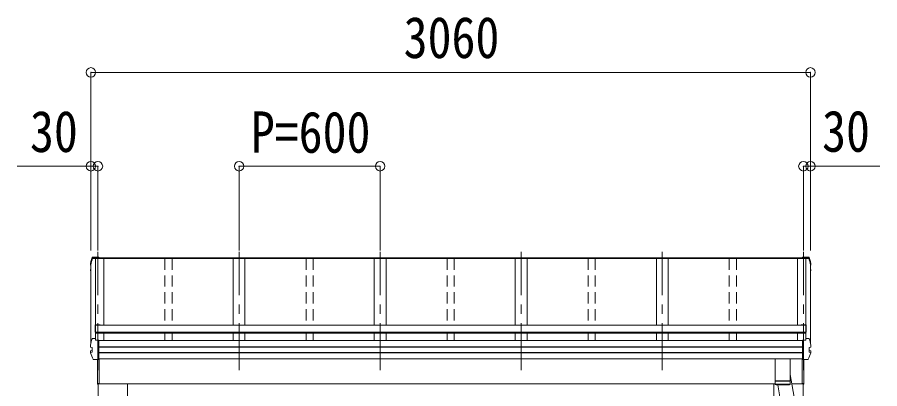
# Model space of a CAD drawing. Units: millimetres at full size, sheet at 1:40. Extents: x -11243 to 11243, y -7760 to 7760.
# Drawn here: x -6771 to -3103, y -1846 to -264 of the extents above; entities that cross this region are included whole.
import ezdxf
from ezdxf.enums import TextEntityAlignment as Align

# ---------------------------------------------------------------- set-up
doc = ezdxf.new("R2010")
doc.units = ezdxf.units.MM
doc.header["$LTSCALE"] = 40
doc.header["$PDMODE"] = 32
doc.header["$PDSIZE"] = 40
doc.linetypes.add('CHAIN1', pattern=[8, 5, -1, 1, -1])
doc.linetypes.add('DASHED1', pattern=[1.8, 1.2, -0.6])
doc.layers.add('0-3_ELV2', color=7, linetype='Continuous', lineweight=9)
doc.layers.add('0-6_OTH_LINE', color=6, linetype='Continuous', lineweight=9)
doc.styles.add('ＭＳ ゴシック', font='')
doc.styles.get('ＭＳ ゴシック').set_extended_font_data('MS Gothic')

msp = doc.modelspace()

# ---------------------------------------------------------------- linework, layer by layer
at = {"layer": '0-3_ELV2', "color": 6}
for p, q in [((-6458.05, -498.73), (-6458.05, -1257.73)), ((-3398.05, -498.73), (-3398.05, -1257.73)), ((-6458.05, -898.73), (-6771.39, -898.73)), ((-6458.05, -898.73), (-6458.05, -1257.73)), ((-6428.05, -898.73), (-6428.05, -1257.73)), ((-5828.05, -898.73), (-5828.05, -1257.73)), ((-5228.05, -898.73), (-5828.05, -898.73)), ((-5228.05, -898.73), (-5228.05, -1257.73)), ((-3428.05, -898.73), (-3428.05, -1257.73)), ((-3398.05, -898.73), (-3398.05, -1257.73)), ((-3103.18, -898.73), (-3398.05, -898.73))]:
    msp.add_line(p, q, dxfattribs=at)
at = {"layer": '0-3_ELV2', "color": 5, "linetype": 'CHAIN1'}
for p, q in [((-6428, -1766.56), (-6428, -1262.38)), ((-5828.05, -1766.56), (-5828.05, -1262.38)), ((-5228.05, -1766.56), (-5228.05, -1262.38)), ((-4628.05, -1766.56), (-4628.05, -1262.38)), ((-4028.05, -1766.56), (-4028.05, -1262.38)), ((-3428.05, -1766.56), (-3428.05, -1262.38))]:
    msp.add_line(p, q, dxfattribs=at)
at = {"layer": '0-3_ELV2', "color": 4}
for p, q in [((-6460.36, -1317.58), (-6460.36, -1313.53)), ((-6460.33, -1313.22), (-6458, -1304.37)), ((-6459.31, -1318.85), (-6458.05, -1319.1)), ((-6458.05, -1317.57), (-6458.82, -1317.42)), ((-6458.05, -1317.22), (-6458.74, -1317.09)), ((-6458.05, -1314.27), (-6458.05, -1651.05)), ((-6458, -1304.37), (-6455.55, -1295.6)), ((-6455.55, -1295.6), (-6452.92, -1286.94)), ((-6403.05, -1290.91), (-6451.49, -1290.91)), ((-6439.02, -1290.76), (-6451.44, -1290.76)), ((-6451.29, -1289.26), (-6439.25, -1289.26)), ((-6450.05, -1285.65), (-6425.05, -1285.65)), ((-6450.05, -1285.65), (-6450.05, -1285.65)), ((-6450.05, -1285.65), (-6450.05, -1285.65)), ((-6439.25, -1288.18), (-6438.87, -1290.67)), ((-6439.25, -1289.26), (-6439.25, -1288.18)), ((-6425.05, -1288.18), (-6439.25, -1288.18)), ((-6439.25, -1289.26), (-6439.02, -1290.76)), ((-6439.02, -1290.76), (-6439.02, -1290.41)), ((-6438.95, -1290.91), (-6438.95, -1634.25)), ((-6428.05, -1290.67), (-6438.87, -1290.67)), ((-6438.35, -1290.91), (-6438.35, -1638.2)), ((-3428.05, -1290), (-6428.05, -1290)), ((-3428.05, -1290.9), (-6428.05, -1290.9)), ((-6425.05, -1290), (-6425.05, -1285.65)), ((-3431.05, -1287.73), (-6425.05, -1287.73)), ((-6403.05, -1290.82), (-6403.05, -1575.09)), ((-5853.05, -1290.82), (-5853.05, -1575.09)), ((-5803.05, -1290.82), (-5803.05, -1575.09)), ((-5253, -1290.82), (-5253, -1575.09)), ((-5203, -1290.82), (-5203, -1575.09)), ((-4653.05, -1290.82), (-4653.05, -1575.09)), ((-4603.05, -1290.82), (-4603.05, -1575.09)), ((-4053.05, -1290.82), (-4053.05, -1575.09)), ((-4003.05, -1290.82), (-4003.05, -1575.09)), ((-3453.05, -1290.82), (-3453.05, -1575.09)), ((-3453.05, -1290.91), (-3404.61, -1290.91)), ((-3406.05, -1285.65), (-3431.05, -1285.65)), ((-3431.05, -1290), (-3431.05, -1285.65)), ((-3431.05, -1288.18), (-3416.85, -1288.18)), ((-3428.05, -1290.67), (-3417.23, -1290.67)), ((-3417.75, -1290.91), (-3417.75, -1638.2)), ((-3416.85, -1288.18), (-3417.23, -1290.67)), ((-3417.15, -1290.91), (-3417.15, -1634.25)), ((-3416.85, -1289.26), (-3417.08, -1290.76)), ((-3417.08, -1290.76), (-3417.08, -1290.41)), ((-3417.08, -1290.76), (-3404.66, -1290.76)), ((-3416.85, -1289.26), (-3416.85, -1288.18)), ((-3404.81, -1289.26), (-3416.85, -1289.26)), ((-3406.05, -1285.65), (-3406.05, -1285.65)), ((-3406.05, -1285.65), (-3406.05, -1285.65)), ((-3398.05, -1314.27), (-3398.05, -1651.05)), ((-3398.05, -1317.22), (-3397.36, -1317.09)), ((-3398.05, -1317.57), (-3397.28, -1317.42)), ((-3396.79, -1318.85), (-3398.05, -1319.1)), ((-3395.74, -1317.58), (-3395.74, -1313.53)), ((-6460.47, -1342.61), (-6460.47, -1338.55)), ((-6458.05, -1341.07), (-6459.41, -1341.34)), ((-6458.89, -1337.08), (-6458.88, -1337.08)), ((-6458.05, -1342.6), (-6458.89, -1342.76)), ((-6458.05, -1336.98), (-6458.88, -1337.08)), ((-3398.05, -1336.98), (-3397.22, -1337.08)), ((-3398.05, -1341.07), (-3396.69, -1341.34)), ((-3398.05, -1342.6), (-3397.21, -1342.76)), ((-3397.22, -1337.08), (-3397.22, -1337.08)), ((-3395.64, -1342.61), (-3395.64, -1338.55)), ((-6440.15, -1575.05), (-6440.15, -1604.52)), ((-6418.15, -1573.05), (-6438.15, -1573.05)), ((-6438.15, -1609.11), (-6438.15, -1574.59)), ((-6418.15, -1574.59), (-6438.15, -1574.59)), ((-3417.95, -1575.22), (-6438.15, -1575.22)), ((-6418.15, -1573.05), (-6418.15, -1575.22)), ((-3437.95, -1573.06), (-3417.95, -1573.06)), ((-3437.95, -1573.06), (-3437.95, -1575.22)), ((-3437.95, -1574.6), (-3417.95, -1574.6)), ((-3417.95, -1609.11), (-3417.95, -1574.6)), ((-3415.95, -1575.06), (-3415.95, -1604.52)), ((-6438.15, -1604.52), (-6440.15, -1604.52)), ((-3417.95, -1604.25), (-6438.15, -1604.25)), ((-3417.95, -1605.99), (-6438.15, -1605.99)), ((-3417.95, -1609.11), (-6438.15, -1609.11)), ((-6403.05, -1607.06), (-6403.05, -1640.73)), ((-5853.05, -1609.11), (-5853.05, -1640.73)), ((-5803.05, -1609.11), (-5803.05, -1640.73)), ((-5253, -1609.11), (-5253, -1640.73)), ((-5203, -1609.11), (-5203, -1640.73)), ((-4653.05, -1609.11), (-4653.05, -1640.73)), ((-4603.05, -1609.11), (-4603.05, -1640.73)), ((-4053.05, -1609.11), (-4053.05, -1640.73)), ((-4003.05, -1609.11), (-4003.05, -1640.73)), ((-3453.05, -1609.11), (-3453.05, -1640.59)), ((-3417.95, -1604.52), (-3415.95, -1604.52)), ((-6451.29, -1631.92), (-6439.25, -1631.92)), ((-6439.02, -1633.42), (-6439.25, -1631.92)), ((-6439.02, -1633.42), (-6439.02, -1633.77)), ((-6438.3, -1638.55), (-6439.02, -1633.77)), ((-6438.31, -1638.55), (-6438.87, -1634.87)), ((-6438.87, -1638.55), (-6438.87, -1634.87)), ((-6425.05, -1720.97), (-6425.05, -1638.55)), ((-3431.05, -1640.73), (-6425.05, -1640.73)), ((-3431.05, -1638.87), (-3431.05, -1638.55)), ((-3431.05, -1640.17), (-3431.05, -1638.87)), ((-3431.05, -1720.1), (-3431.05, -1640.17)), ((-3417.8, -1638.55), (-3417.08, -1633.77)), ((-3417.79, -1638.55), (-3417.23, -1634.87)), ((-3417.23, -1638.55), (-3417.23, -1634.87)), ((-3417.08, -1633.42), (-3416.85, -1631.92)), ((-3417.08, -1633.42), (-3417.08, -1633.77)), ((-3404.81, -1631.92), (-3416.85, -1631.92)), ((-6460.47, -1692.67), (-6460.47, -1685.27)), ((-6460.36, -1667.62), (-6460.36, -1660.24)), ((-6459.41, -1684), (-6453.46, -1682.84)), ((-6458.74, -1669.1), (-6458.74, -1669.1)), ((-6452.48, -1669.87), (-6458.74, -1669.1)), ((-6453.05, -1670), (-6453.05, -1689.22)), ((-6452.48, -1669.87), (-6452.48, -1669.87)), ((-3431.05, -1667.25), (-6425.05, -1667.25)), ((-3431.05, -1668.14), (-6425.05, -1668.14)), ((-3403.62, -1669.87), (-3397.36, -1669.1)), ((-3403.62, -1669.87), (-3403.62, -1669.87)), ((-3403.05, -1670), (-3403.05, -1689.22)), ((-3396.69, -1684), (-3402.65, -1682.84)), ((-3397.36, -1669.1), (-3397.36, -1669.1)), ((-3395.74, -1667.62), (-3395.74, -1660.24)), ((-3395.64, -1692.67), (-3395.64, -1685.27)), ((-6458.88, -1691.38), (-6458.89, -1691.38)), ((-6458.88, -1691.38), (-6452.48, -1689.69)), ((-6452.48, -1689.69), (-6452.48, -1689.69)), ((-6425.05, -1720.97), (-6445.7, -1720.97)), ((-6430.05, -1825.16), (-6430.05, -1720.97)), ((-6429.55, -1825.56), (-6429.55, -1720.97)), ((-3431.05, -1691.37), (-6425.05, -1691.37)), ((-3431.05, -1693.29), (-6425.05, -1693.29)), ((-3431.05, -1718.33), (-6425.05, -1718.33)), ((-6423.05, -1718.33), (-6423.05, -1823.16)), ((-3433.05, -1718.33), (-3433.05, -1823.16)), ((-3431.05, -1720.97), (-3431.05, -1720.1)), ((-3431.05, -1720.97), (-3410.41, -1720.97)), ((-3426.55, -1825.56), (-3426.55, -1720.97)), ((-3426.05, -1825.16), (-3426.05, -1720.97)), ((-3397.22, -1691.38), (-3403.62, -1689.69)), ((-3403.62, -1689.69), (-3403.62, -1689.69)), ((-3397.22, -1691.38), (-3397.22, -1691.38)), ((-6429.55, -1825.56), (-6429.56, -1825.62)), ((-6429.55, -1825.56), (-6429.55, -1825.56)), ((-6428.05, -1823.16), (-6423.05, -1823.16)), ((-6428.05, -1825.66), (-6428.05, -1823.16)), ((-3547.35, -1824.56), (-6428.05, -1824.56)), ((-6427.05, -1824.56), (-6427.05, -4824.56)), ((-6302.05, -4824.56), (-6302.05, -1824.56)), ((-3554.05, -4824.56), (-3554.05, -1824.56)), ((-3428.05, -1824.56), (-3476.82, -1824.56)), ((-3428.05, -1823.16), (-3433.05, -1823.16)), ((-3429.05, -1824.56), (-3429.05, -4824.56)), ((-3428.05, -1825.66), (-3428.05, -1823.16)), ((-3426.55, -1825.56), (-3426.55, -1825.56)), ((-3426.55, -1825.56), (-3426.55, -1825.62))]:
    msp.add_line(p, q, dxfattribs=at)
at = {"layer": '0-3_ELV2', "color": 4, "linetype": 'DASHED1'}
for p, q in [((-6143.05, -1290.82), (-6143.05, -1575.22)), ((-6113.05, -1290.82), (-6113.05, -1575.22)), ((-5543.05, -1290.82), (-5543.05, -1575.22)), ((-5513.05, -1290.82), (-5513.05, -1575.22)), ((-4943.05, -1290.82), (-4943.05, -1575.22)), ((-4913.05, -1290.82), (-4913.05, -1575.22)), ((-4343.05, -1290.82), (-4343.05, -1575.22)), ((-4313.05, -1290.82), (-4313.05, -1575.22)), ((-3743.05, -1290.82), (-3743.05, -1575.22)), ((-3713.05, -1290.82), (-3713.05, -1575.22)), ((-6143.05, -1609.11), (-6143.05, -1640.73)), ((-6113.05, -1609.11), (-6113.05, -1640.73)), ((-5543.05, -1609.11), (-5543.05, -1640.73)), ((-5513.05, -1609.11), (-5513.05, -1640.73)), ((-4943.05, -1609.11), (-4943.05, -1640.73)), ((-4913.05, -1609.11), (-4913.05, -1640.73)), ((-4343.05, -1609.11), (-4343.05, -1640.73)), ((-4313.05, -1609.11), (-4313.05, -1640.73)), ((-3743.05, -1609.11), (-3743.05, -1640.73)), ((-3713.05, -1609.11), (-3713.05, -1640.73))]:
    msp.add_line(p, q, dxfattribs=at)
at = {"layer": '0-3_ELV2'}
for p, q in [((-3547.55, -1811.87), (-3547.55, -1718.33)), ((-3483.55, -1718.33), (-3483.55, -1811.87)), ((-3483.55, -1784.68), (-3463.12, -1905.73)), ((-3547.55, -1811.87), (-3483.55, -1811.87)), ((-3547.55, -1812.87), (-3483.55, -1812.87)), ((-3547.32, -1825.92), (-3547.55, -1812.87)), ((-3483.78, -1825.87), (-3547.32, -1825.87)), ((-3544.32, -1828.87), (-3486.78, -1828.87)), ((-3543.05, -1811.87), (-3543.03, -1812.87)), ((-3522.2, -1914.34), (-3537.27, -1828.87)), ((-3488.05, -1811.87), (-3488.07, -1812.87)), ((-3483.55, -1812.87), (-3483.78, -1825.92))]:
    msp.add_line(p, q, dxfattribs=at)
at = {"layer": '0-3_ELV2', "color": 4}
for points in [[(-6460.33, -1313.22), (-6460.36, -1313.48), (-6460.36, -1313.53)], [(-6452.91, -1286.92), (-6452.79, -1286.63), (-6452.62, -1286.36), (-6452.4, -1286.14), (-6452.15, -1285.96), (-6451.87, -1285.82), (-6451.6, -1285.75), (-6451.37, -1285.71), (-6451.14, -1285.68), (-6450.88, -1285.66), (-6450.6, -1285.65), (-6450.29, -1285.65), (-6449.97, -1285.65)], [(-6425.05, -1289.68), (-6428.05, -1289.68), (-6428.05, -1290.67)], [(-3431.05, -1289.68), (-3428.05, -1289.68), (-3428.05, -1290.67)], [(-3403.19, -1286.92), (-3403.31, -1286.63), (-3403.48, -1286.36), (-3403.7, -1286.14), (-3403.96, -1285.96), (-3404.23, -1285.82), (-3404.5, -1285.75), (-3404.73, -1285.71), (-3404.96, -1285.68), (-3405.22, -1285.66), (-3405.5, -1285.65), (-3405.81, -1285.65), (-3406.13, -1285.65)], [(-3395.78, -1313.22), (-3398.1, -1304.37), (-3400.56, -1295.6), (-3403.18, -1286.94)], [(-3395.78, -1313.22), (-3395.74, -1313.48), (-3395.74, -1313.53)], [(-6458.05, -1348.81), (-6458.97, -1346.58), (-6460.37, -1343.09)], [(-3398.05, -1348.81), (-3397.13, -1346.58), (-3395.73, -1343.09)], [(-6425.05, -1638.55), (-6439.25, -1638.55), (-6439.25, -1631.92)], [(-3431.05, -1638.55), (-3416.85, -1638.55), (-3416.85, -1631.92)], [(-6460.33, -1659.93), (-6460.36, -1660.19), (-6460.36, -1660.24)], [(-6460.36, -1667.66), (-6460.36, -1667.57), (-6460.33, -1667.31)], [(-6458.82, -1669.08), (-6459.1, -1669.01), (-6459.34, -1668.93), (-6459.58, -1668.83), (-6459.85, -1668.66), (-6460.11, -1668.39), (-6460.3, -1668.05), (-6460.35, -1667.66)], [(-6458.74, -1669.1), (-6458.97, -1669.02), (-6459.17, -1668.88), (-6459.34, -1668.66), (-6459.46, -1668.39), (-6459.53, -1668.08), (-6459.54, -1667.75), (-6459.49, -1667.42)], [(-6453.05, -1670), (-6453.07, -1669.89), (-6453.1, -1669.79)], [(-6452.48, -1669.87), (-6452.4, -1669.9), (-6452.32, -1669.95), (-6452.26, -1670.02), (-6452.22, -1670.12), (-6452.19, -1670.23), (-6452.18, -1670.35)], [(-3403.62, -1669.87), (-3403.7, -1669.9), (-3403.78, -1669.95), (-3403.84, -1670.02), (-3403.89, -1670.12), (-3403.92, -1670.23), (-3403.93, -1670.35)], [(-3403.05, -1670), (-3403.04, -1669.89), (-3403, -1669.79)], [(-3397.36, -1669.1), (-3397.13, -1669.02), (-3396.93, -1668.88), (-3396.76, -1668.66), (-3396.64, -1668.39), (-3396.57, -1668.08), (-3396.56, -1667.75), (-3396.61, -1667.42)], [(-3397.28, -1669.08), (-3397, -1669.01), (-3396.76, -1668.93), (-3396.52, -1668.83), (-3396.25, -1668.66), (-3395.99, -1668.39), (-3395.81, -1668.05), (-3395.75, -1667.66)], [(-3395.78, -1659.93), (-3395.74, -1660.19), (-3395.74, -1660.24)], [(-3395.74, -1667.66), (-3395.74, -1667.57), (-3395.78, -1667.31)], [(-6460.36, -1693.16), (-6460.43, -1693), (-6460.47, -1692.83), (-6460.47, -1692.65)], [(-6460.37, -1693.15), (-6457.52, -1699.96), (-6454.57, -1706.69), (-6451.53, -1713.34), (-6448.41, -1719.91)], [(-6459.57, -1693.36), (-6459.66, -1693.03), (-6459.69, -1692.67), (-6459.64, -1692.32), (-6459.53, -1691.98), (-6459.35, -1691.7), (-6459.13, -1691.5), (-6458.89, -1691.38)], [(-6452.48, -1689.69), (-6452.4, -1689.65), (-6452.32, -1689.59), (-6452.26, -1689.5), (-6452.22, -1689.4), (-6452.19, -1689.29), (-6452.18, -1689.17)], [(-6445.72, -1720.97), (-6446.1, -1720.97), (-6446.45, -1720.95), (-6446.76, -1720.93), (-6447.04, -1720.9), (-6447.35, -1720.83), (-6447.68, -1720.69), (-6447.99, -1720.47), (-6448.25, -1720.19), (-6448.43, -1719.86)], [(-3410.38, -1720.97), (-3410.01, -1720.97), (-3409.65, -1720.95), (-3409.34, -1720.93), (-3409.06, -1720.9), (-3408.75, -1720.83), (-3408.42, -1720.69), (-3408.11, -1720.47), (-3407.85, -1720.19), (-3407.68, -1719.86)], [(-3395.73, -1693.15), (-3398.58, -1699.96), (-3401.53, -1706.69), (-3404.57, -1713.34), (-3407.69, -1719.91)], [(-3403.62, -1689.69), (-3403.7, -1689.65), (-3403.78, -1689.59), (-3403.84, -1689.5), (-3403.89, -1689.4), (-3403.92, -1689.29), (-3403.93, -1689.17)], [(-3396.54, -1693.36), (-3396.44, -1693.03), (-3396.42, -1692.67), (-3396.46, -1692.32), (-3396.58, -1691.98), (-3396.75, -1691.7), (-3396.97, -1691.5), (-3397.22, -1691.38)], [(-3395.74, -1693.16), (-3395.67, -1693), (-3395.63, -1692.83), (-3395.64, -1692.65)], [(-6429.56, -1825.62), (-6429.56, -1825.66), (-6429.56, -1825.66)], [(-6429.56, -1825.66), (-6429.55, -1825.66), (-6428.05, -1825.66)], [(-3426.55, -1825.66), (-3426.55, -1825.66), (-3428.05, -1825.66)], [(-3426.55, -1825.62), (-3426.55, -1825.66), (-3426.55, -1825.66)]]:
    msp.add_lwpolyline(points, dxfattribs=at)
for centre, radius, start, end in [((-6459.07, -1317.58), 1.3, 166.2046, 259.10358), ((-5975.04, -1436.93), 499.82, 162.96047, 166.14879), ((-5975.04, -1436.93), 498.32, 162.94349, 166.12469), ((-6451.3, -1290.96), 1.7, 89.95676, 162.90929), ((-3404.81, -1290.96), 1.7, 17.09071, 90.04324), ((-3881.06, -1436.93), 498.32, 13.87531, 17.05651), ((-3881.06, -1436.93), 499.82, 13.85121, 17.03953), ((-3397.03, -1317.58), 1.3, 280.89642, 13.7954), ((-6459.17, -1338.55), 1.3, 100.9005, 179.9623), ((-6459.17, -1342.61), 1.3, 100.8868, 201.66215), ((-5995.72, -1158.05), 498.64, 201.74241, 202.00165), ((-5995.72, -1157.7), 498.64, 201.78246, 202.00165), ((-3860.38, -1157.7), 498.64, 337.99835, 338.21754), ((-3860.38, -1158.05), 498.64, 337.99835, 338.25759), ((-3396.93, -1342.61), 1.3, 338.33785, 79.1132), ((-3396.93, -1338.55), 1.3, 0.0377, 79.0995), ((-6438.15, -1575.05), 2, 90, 180), ((-3417.95, -1575.06), 2, 0, 90), ((-5975.04, -1779.59), 499.82, 162.96047, 166.14879), ((-6451.3, -1633.62), 1.7, 89.95676, 162.90929), ((-3404.81, -1633.62), 1.7, 17.09071, 90.04324), ((-3881.06, -1779.59), 499.82, 13.85121, 17.03953), ((-6459.17, -1685.27), 1.3, 100.9005, 179.9623), ((-6453.55, -1682.35), 0.499, 280.91518, 359.94761), ((-3402.55, -1682.35), 0.499, 180.05239, 259.08482), ((-3396.93, -1685.27), 1.3, 0.0377, 79.0995), ((-6429.55, -1825.16), 0.5, 180, 269.5), ((-6417.4, -1810.49), 12.15, 179.0404, 180.9596), ((-3438.7, -1810.49), 12.15, 359.0404, 0.9596), ((-3426.55, -1825.16), 0.5, 270.5, 0)]:
    msp.add_arc(centre, radius, start, end, dxfattribs=at)
at = {"layer": '0-3_ELV2'}
for centre, start, end in [((-3544.32, -1825.87), 181, 270), ((-3486.78, -1825.87), 269.95168, 359)]:
    msp.add_arc(centre, 3, start, end, dxfattribs=at)
at = {"layer": '0-3_ELV2', "color": 6}
for p in [(-6458.05, -498.73), (-3398.05, -498.73), (-6458.05, -898.73), (-6428.05, -898.73), (-5828.05, -898.73), (-5228.05, -898.73), (-3428.05, -898.73), (-3398.05, -898.73)]:
    msp.add_point(p, dxfattribs=at)
at = {"layer": '0-6_OTH_LINE'}
for p, q in [((-6458.05, -498.73), (-3398.05, -498.73)), ((-6428.05, -898.73), (-6458.05, -898.73)), ((-3398.05, -898.73), (-3428.05, -898.73))]:
    msp.add_line(p, q, dxfattribs=at)

# ---------------------------------------------------------------- texts
at = {"layer": '0-3_ELV2', "style": 'ＭＳ ゴシック', "width": 0.85}
for s, p in [('3060', (-5128.05, -490.73)), ('30', (-6717.21, -890.64)), ('P=600', (-5778.05, -893.73)), ('30', (-3348.36, -889.51))]:
    msp.add_text(s, height=176, dxfattribs=at).set_placement(p, align=Align.BOTTOM_LEFT)

doc.saveas('drawing.dxf')
